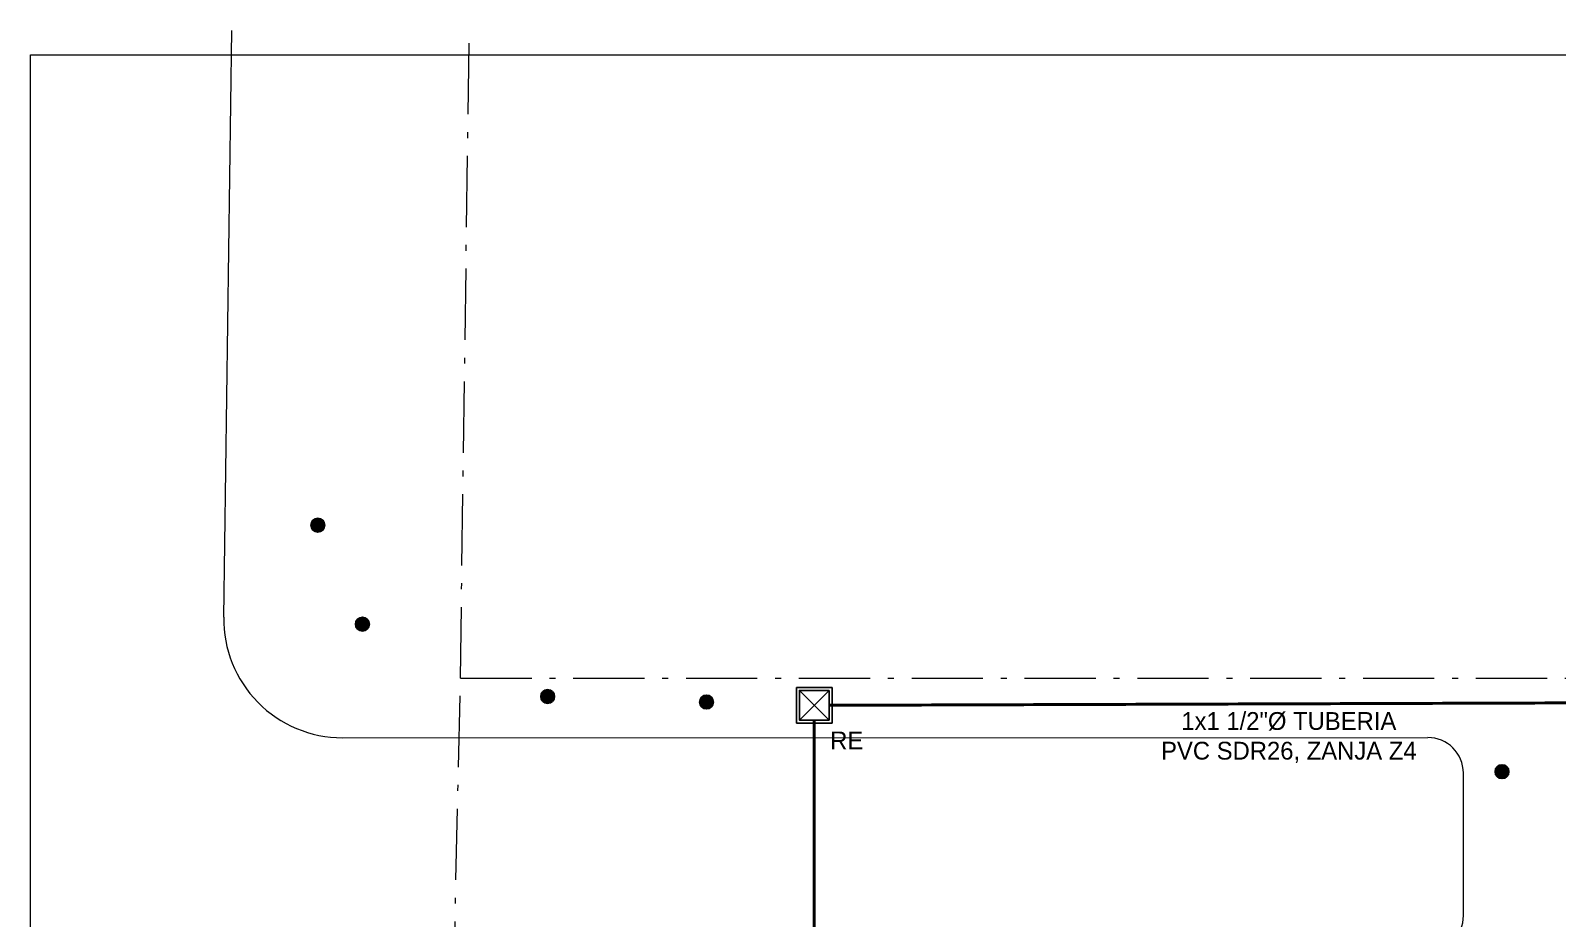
# Model space of a CAD drawing. Header units: metres. Extents: x 14 to 2416, y -346 to 476.
# Drawn here: x 13.82 to 39.54, y -201.39 to -186.44 of the extents above; entities that cross this region are included whole.
import ezdxf

# ---------------------------------------------------------------- set-up
doc = ezdxf.new("R2010")
doc.units = ezdxf.units.M
doc.linetypes.add('ACAD_ISO10W100', pattern=[18, 12, -3, 0, -3])
doc.linetypes.add('Dash Style-2', pattern=[0.694425, 0.48607, -0.208355])
doc.layers.get('Defpoints').update_dxf_attribs({"color": 6})
for name, color, linetype, lineweight in [('A-ANNO-TEXT', 20, 'Continuous', 13), ('calle', 254, 'Continuous', 0), ('E Registro Electrico Prim', 10, 'Continuous', 25), ('E Tuberia Emp Losa', 22, 'Continuous', 40), ('E Tuberia Emp Piso', 24, 'Dash Style-2', 40)]:
    doc.layers.add(name, color=color, linetype=linetype, lineweight=lineweight)
doc.layers.add('MAVA Luminarias', color=1, linetype='Continuous')
doc.layers.add('SOLAR', color=7, linetype='ACAD_ISO10W100', lineweight=9, true_color=0xff1414)
doc.styles.add('CENTURY GOTHIC', font='GOTHIC.TTF')

# ---------------------------------------------------------------- blocks, each defined once
blk = doc.blocks.new('A$Cc5be7df0')
at = {"layer": 'calle'}
for p, q in [((2.337, 44.257), (2.471, 54.14)), ((4.337, 42.23), (22.613, 42.233)), ((23.214, 39.233), (23.213, 41.633))]:
    blk.add_line(p, q, dxfattribs=at)
for centre, radius, start, end in [((4.336, 44.23), 2, 179.2193, 270.0092), ((22.613, 41.633), 0.6, 0.0092, 90.0092), ((22.614, 39.233), 0.6, 270.0092, 0.0092)]:
    blk.add_arc(centre, radius, start, end, dxfattribs=at)
at = {"layer": 'SOLAR', "ltscale": 0.1}
blk.add_line((6.323, 43.23), (6.472, 54.14), dxfattribs=at)
blk.add_lwpolyline([(66.071, 43.24), (65.567, 13.241), (5.658, 13.241), (6.323, 43.23), (66.071, 43.24)], dxfattribs=at)
blk = doc.blocks.new('A$Cd6acdfdc')
at = {"layer": 'MAVA Luminarias', "transparency": 33554687}
blk.add_hatch(color=2, dxfattribs=at).paths.add_polyline_path([(0, 0.079, 1), (0.158, 0.079, 1)])
at = {"layer": 'MAVA Luminarias', "color": 2, "transparency": 33554687}
blk.add_circle((0.079, 0.079), 0.079, dxfattribs=at)

msp = doc.modelspace()

# ---------------------------------------------------------------- linework, layer by layer
at = {"layer": 'Defpoints', "lineweight": 13}
msp.add_lwpolyline([(13.822, -186.847), (88.855, -186.847), (88.855, -241.232), (13.822, -241.232)], close=True, dxfattribs=at)
at = {"layer": 'E Registro Electrico Prim'}
for p, q in [((26.771, -197.552), (27.271, -198.052)), ((27.271, -197.552), (26.771, -198.052))]:
    msp.add_line(p, q, dxfattribs=at)
for points in [[(27.321, -197.502), (26.721, -197.502), (26.721, -198.102), (27.321, -198.102)], [(27.271, -197.552), (26.771, -197.552), (26.771, -198.052), (27.271, -198.052)]]:
    msp.add_lwpolyline(points, close=True, dxfattribs=at)
at = {"layer": 'E Tuberia Emp Piso', "color": 1, "const_width": 0.05}
for points in [[(45.36, -197.743), (27.271, -197.802)], [(27.019, -198.052), (27.019, -208.132)]]:
    msp.add_lwpolyline(points, dxfattribs=at)

# ---------------------------------------------------------------- block references
at = {"layer": 'A-ANNO-TEXT'}
msp.add_blockref('A$Cc5be7df0', (14.738, -240.577), dxfattribs=at)
at = {"layer": 'MAVA Luminarias', "xscale": 1.483214008569871, "yscale": 1.483214008569871, "zscale": 1.483214008569871}
for p in [(18.542, -194.886), (19.293, -196.551), (22.413, -197.771), (25.088, -197.864), (38.485, -199.037)]:
    msp.add_blockref('A$Cd6acdfdc', p, dxfattribs=at)

# ---------------------------------------------------------------- texts
at = {"layer": 'E Registro Electrico Prim', "insert": (27.567, -198.394), "char_height": 0.3, "width": 0.83674, "attachment_point": 5, "style": 'CENTURY GOTHIC'}
msp.add_mtext('RE  ', dxfattribs=at)
at = {"layer": 'E Tuberia Emp Losa', "insert": (35.012, -198.344), "char_height": 0.3, "width": 4.4973, "attachment_point": 5, "style": 'CENTURY GOTHIC'}
msp.add_mtext('1x1 1/2"%%C TUBERIA PVC SDR26, ZANJA Z4 ', dxfattribs=at)

doc.saveas('drawing.dxf')
